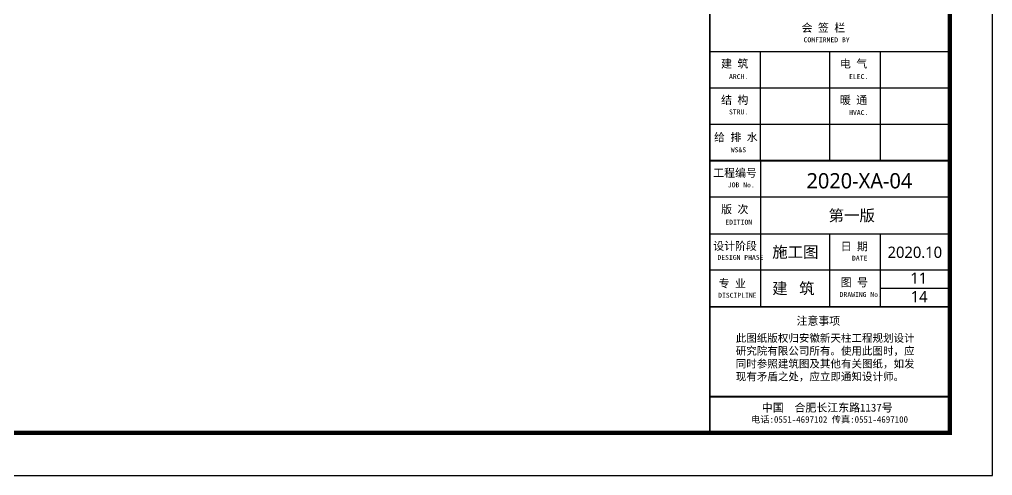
# Model space of a CAD drawing. Extents: x -522490 to 417652, y 450811 to 1108047.
# Drawn here: x 380007 to 402752, y 544707 to 555382 of the extents above; entities that cross this region are included whole.
import ezdxf

# ---------------------------------------------------------------- set-up
doc = ezdxf.new("R2010")
doc.units = 0
doc.header["$LTSCALE"] = 1000
doc.header["$MEASUREMENT"] = 0
for name, color, linetype in [('46', 7, 'Continuous'), ('PUB_TEXT', 7, 'Continuous'), ('PUB_TITLE', 4, 'Continuous')]:
    doc.layers.add(name, color=color, linetype=linetype)
doc.styles.add('-黑体', font='', dxfattribs={"width": 0.8})
doc.styles.add('TQ', font='')
doc.styles.get('-黑体').set_extended_font_data('Microsoft YaHei')
doc.styles.get('TQ').set_extended_font_data('SimSun')

# ---------------------------------------------------------------- blocks, each defined once
blk = doc.blocks.new('ly')
at = {"layer": 'PUB_TEXT', "insert": (-5884, 1715), "char_height": 212, "width": 5144.75, "attachment_point": 1, "style": 'TQ'}
blk.add_mtext('此图纸版权归安徽新天柱工程规划设计研究院有限公司所有。使用此图时，应同时参照建筑图及其他有关图纸，如发现有矛盾之处，应立即通知设计师。', dxfattribs=at)

msp = doc.modelspace()

# ---------------------------------------------------------------- linework, layer by layer
at = {"layer": 'PUB_TEXT'}
for p, q in [((401752.5, 545707.4), (401752.5, 546194.9)), ((401754.9, 545707.2), (400974.6, 545707.2))]:
    msp.add_line(p, q, dxfattribs=at)
at = {"layer": 'PUB_TITLE'}
for p, q in [((396142.5, 554629.4), (401752.5, 554629.4)), ((397332.1, 552079.4), (397332.1, 554629.4)), ((398947.1, 552079.4), (398947.1, 554629.4)), ((400137.1, 552079.4), (400137.1, 554629.4)), ((396142.5, 553779.4), (401752.5, 553779.4)), ((396142.5, 552929.4), (401752.5, 552929.4)), ((397332.7, 548657.3), (397332.7, 552079.4)), ((396142.5, 551229.4), (401752.5, 551229.4)), ((396142.5, 550368.3), (401752.5, 550368.3)), ((398947.1, 548657.3), (398947.1, 550368.3)), ((400137.1, 548657.3), (400137.1, 550368.3)), ((396142.5, 549518.3), (401769.7, 549518.3)), ((401752.5, 549087.8), (400137.1, 549087.8))]:
    msp.add_line(p, q, dxfattribs=at)
at = {"layer": 'PUB_TITLE', "lineweight": 40}
for p, q in [((396142.5, 552079.4), (401752.5, 552079.4)), ((396142.5, 546557.4), (401752.5, 546557.4))]:
    msp.add_line(p, q, dxfattribs=at)
at = {"layer": 'PUB_TITLE'}
msp.add_lwpolyline([(343352.5, 544707.4), (402752.5, 544707.4), (402752.5, 586707.4), (343352.5, 586707.4)], close=True, dxfattribs=at)
at = {"layer": 'PUB_TITLE', "const_width": 100}
msp.add_lwpolyline([(345852.5, 545707.4), (401752.5, 545707.4), (401752.5, 585707.4), (345852.5, 585707.4)], close=True, dxfattribs=at)
at = {"layer": 'PUB_TITLE', "lineweight": 40, "const_width": 42.5}
for points in [[(396142.5, 585707.4), (396142.5, 545707.4)], [(396142.5, 548657.3), (401724.9, 548657.3)]]:
    msp.add_lwpolyline(points, dxfattribs=at)
at = {"layer": 'PUB_TITLE', "const_width": 42.5}
msp.add_lwpolyline([(396142.5, 552079.4), (401752.5, 552079.4)], dxfattribs=at)

# ---------------------------------------------------------------- block references
at = {"layer": 'PUB_TEXT', "xscale": 0.849999999627471, "yscale": 0.8500000000931323, "zscale": 0.85}
msp.add_blockref('ly', (401752.5, 546557.4), dxfattribs=at)

# ---------------------------------------------------------------- texts
at = {"layer": '46', "linetype": 'Continuous', "style": '-黑体'}
for s, height, p in [('2020-XA-04', 358.13, (398403.8, 551427.7, 353913.7)), ('第一版', 264.33, (398921.4, 550661.8)), ('施工图', 264.33, (397603.1, 549807.3)), ('2020.10', 264.33, (400299.7, 549801.3)), ('11', 264.33, (400830.7, 549194.6)), ('建   筑', 264.33, (397603.1, 548954.7)), ('14', 264.33, (400838.7, 548762.2))]:
    msp.add_text(s, height=height, dxfattribs=at).set_placement(p)
at = {"layer": 'PUB_TEXT', "style": 'TQ'}
for s, height, p in [(' 工程编号', 187, (396095.8, 551696.9)), ('      JOB No.', 114.75, (396027.3, 551452.2)), ('  版 次', 187, (396153.8, 550844.7)), ('     EDITION', 114.75, (396056.9, 550580.7)), (' 设计阶段', 187, (396095.8, 549986.9)), ('日 期', 187, (399202.1, 549976.3)), ('     DESIGN PHASE', 114.75, (395872.2, 549756)), ('         DATE', 114.75, (398659.4, 549737.1)), ('  专 业', 187, (396095.8, 549110.2)), ('图 号', 187, (399202.1, 549134.4)), ('     DISCIPLINE', 114.75, (395889.9, 548869.6)), ('     DRAWING No.', 114.75, (398729.4, 548886.9)), ('注意事项', 187, (398172.1, 548233.5)), ('  中国  合肥长江东路1137号', 187, (397105.2, 546203)), ('电话:0551-4697102 传真:0551-4697100', 153, (397110.5, 545944.3))]:
    msp.add_text(s, height=height, dxfattribs=at).set_placement(p)
at = {"layer": 'PUB_TEXT', "attachment_point": 1, "style": 'TQ'}
for s, insert, char_height, width in [('会 签 栏', (398288.9, 555278), 187, 2223.6), ('COMFIRMED BY', (398335.7, 554962.7), 114.75, 2399.55), ('建 筑', (396408, 554440), 187, 2006), ('电 气', (399185.5, 554440), 187, 2006), ('   ARCH.', (396323.7, 554102.4), 114.75, 2399.55), ('   ELEC.', (399131, 554102.4), 114.75, 2399.55), ('结 构', (396408, 553590), 187, 2006), ('暖 通', (399185.5, 553590), 187, 2006), ('   STRU.', (396323.7, 553274.7), 114.75, 2399.55), ('   HVAC.', (399131, 553259.8), 114.75, 2399.55), ('给 排 水', (396243, 552718.5), 187, 2223.6), ('   WS&S', (396364.3, 552388.4), 114.75, 2441.2)]:
    msp.add_mtext(s, dxfattribs=dict(at, insert=insert, char_height=char_height, width=width))

doc.saveas('drawing.dxf')
